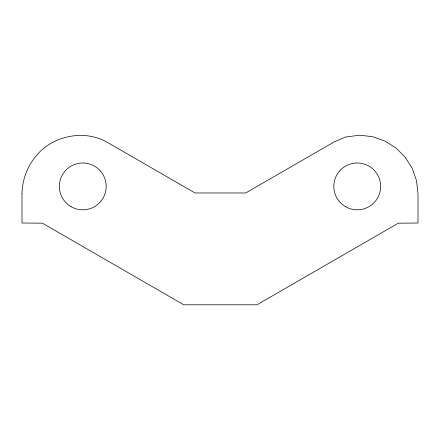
<?xml version="1.0" encoding="UTF-8"?>
<svg xmlns="http://www.w3.org/2000/svg" width="440" height="440" viewBox="0 0 440 440"><rect width="100%" height="100%" fill="white"/><g stroke="black" fill="none" stroke-linecap="round" stroke-linejoin="round"><path stroke-width="0.66" d="M22 193.754L22 223.031L42.411 223.185L183.772 304.799L256.96 304.799L398.321 223.185L418 223.031L418 193.754L416.532 180.725L412.203 168.35L405.224 157.245L395.956 147.978L384.852 140.998L372.477 136.67L359.447 135.201L345.56 137.043L334.197 141.889L245.718 192.968L195.014 192.968L106.535 141.889C86.867 131.043 61.534 134.338 44.044 147.978C30.437 159.176 22.27 176.132 22 193.754M71.055 206.685A23.419 23.419 0 0 0 106.189 186.401A23.419 23.419 0 0 0 71.055 166.122A23.419 23.419 0 0 0 71.055 206.685M345.521 206.685A23.419 23.419 0 0 0 380.655 186.406A23.419 23.419 0 0 0 345.521 166.122A23.419 23.419 0 0 0 345.521 206.685"/></g></svg>
